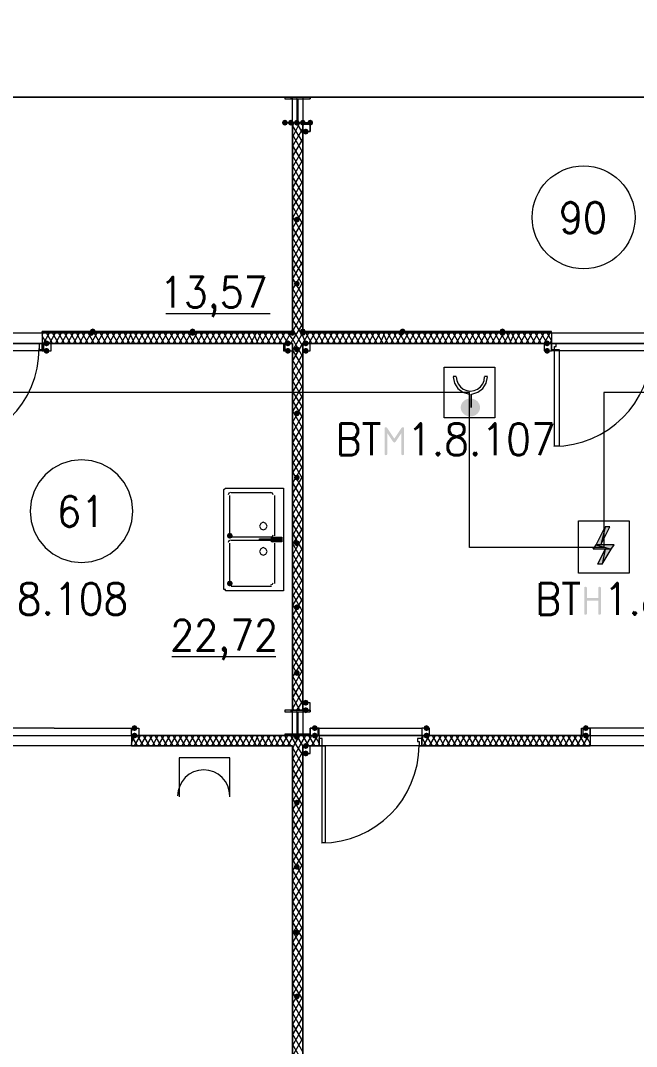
# Model space of a CAD drawing. Header units: millimetres. Extents: x 0 to 420, y 0 to 297.
# Drawn here: x 331.62 to 349.12, y 131.51 to 160.63 of the extents above; entities that cross this region are included whole.
import ezdxf

# ---------------------------------------------------------------- set-up
doc = ezdxf.new("R2010")
doc.units = ezdxf.units.MM
doc.styles.get("Standard").update_dxf_attribs({"font": 'STANDARD'})

msp = doc.modelspace()

# ---------------------------------------------------------------- hatches: boundary and pattern name
for color, points in [(7, [(339.217, 157.734), (339.192129, 157.674204), (339.132333, 157.649333), (339.072538, 157.674204), (339.047667, 157.734), (339.072537, 157.793796), (339.132333, 157.818667), (339.192129, 157.793796)]), (7, [(339.386333, 157.734), (339.361463, 157.674204), (339.301667, 157.649333), (339.241871, 157.674204), (339.217, 157.734), (339.241871, 157.793796), (339.301667, 157.818667), (339.361462, 157.793796)]), (7, [(339.555667, 157.734), (339.530796, 157.674204), (339.471, 157.649333), (339.411204, 157.674204), (339.386333, 157.734), (339.411204, 157.793796), (339.471, 157.818667), (339.530796, 157.793796)]), (7, [(339.725, 157.734), (339.700129, 157.674204), (339.640333, 157.649333), (339.580537, 157.674204), (339.555667, 157.734), (339.580537, 157.793796), (339.640333, 157.818667), (339.700129, 157.793796)]), (7, [(339.936667, 157.734), (339.911796, 157.674204), (339.852, 157.649333), (339.792204, 157.674204), (339.767333, 157.734), (339.792204, 157.793796), (339.852, 157.818667), (339.911796, 157.793796)]), (7, [(339.809667, 157.48), (339.784796, 157.420204), (339.725, 157.395333), (339.665204, 157.420204), (339.640333, 157.48), (339.665204, 157.539796), (339.725, 157.564667), (339.784796, 157.539796)]), (7, [(339.555667, 154.982333), (339.530796, 154.922537), (339.471, 154.897667), (339.411204, 154.922537), (339.386333, 154.982333), (339.411204, 155.042129), (339.471, 155.067), (339.530796, 155.042129)]), (7, [(339.555667, 153.162), (339.530796, 153.102204), (339.471, 153.077333), (339.411204, 153.102204), (339.386333, 153.162), (339.411204, 153.221796), (339.471, 153.246667), (339.530796, 153.221796)]), (254, [(333.713667, 151.765), (333.688796, 151.705204), (333.629, 151.680333), (333.569204, 151.705204), (333.544333, 151.765), (333.569204, 151.824796), (333.629, 151.849667), (333.688796, 151.824796)]), (254, [(333.756, 151.807333), (333.731129, 151.747537), (333.671333, 151.722667), (333.611537, 151.747537), (333.586667, 151.807333), (333.611537, 151.867129), (333.671333, 151.892), (333.731129, 151.867129)]), (254, [(336.592333, 151.807333), (336.567462, 151.747537), (336.507667, 151.722667), (336.447871, 151.747537), (336.423, 151.807333), (336.447871, 151.867129), (336.507667, 151.892), (336.567462, 151.867129)]), (254, [(336.592333, 151.765), (336.567462, 151.705204), (336.507667, 151.680333), (336.447871, 151.705204), (336.423, 151.765), (336.447871, 151.824796), (336.507667, 151.849667), (336.567462, 151.824796)]), (254, [(339.428667, 151.765), (339.403796, 151.705204), (339.344, 151.680333), (339.284204, 151.705204), (339.259333, 151.765), (339.284204, 151.824796), (339.344, 151.849667), (339.403796, 151.824796)]), (254, [(339.725, 151.807333), (339.700129, 151.747537), (339.640333, 151.722667), (339.580537, 151.747537), (339.555667, 151.807333), (339.580537, 151.867129), (339.640333, 151.892), (339.700129, 151.867129)]), (254, [(339.725, 151.807333), (339.700129, 151.747537), (339.640333, 151.722667), (339.580537, 151.747537), (339.555667, 151.807333), (339.580537, 151.867129), (339.640333, 151.892), (339.700129, 151.867129)]), (7, [(339.725, 151.765), (339.700129, 151.705204), (339.640333, 151.680333), (339.580537, 151.705204), (339.555667, 151.765), (339.580537, 151.824796), (339.640333, 151.849667), (339.700129, 151.824796)]), (254, [(342.519, 151.765), (342.494129, 151.705204), (342.434333, 151.680333), (342.374537, 151.705204), (342.349667, 151.765), (342.374537, 151.824796), (342.434333, 151.849667), (342.494129, 151.824796)]), (254, [(342.561333, 151.807333), (342.536462, 151.747537), (342.476667, 151.722667), (342.416871, 151.747537), (342.392, 151.807333), (342.416871, 151.867129), (342.476667, 151.892), (342.536462, 151.867129)]), (254, [(345.397667, 151.807333), (345.372796, 151.747537), (345.313, 151.722667), (345.253204, 151.747537), (345.228333, 151.807333), (345.253204, 151.867129), (345.313, 151.892), (345.372796, 151.867129)]), (254, [(345.397667, 151.765), (345.372796, 151.705204), (345.313, 151.680333), (345.253204, 151.705204), (345.228333, 151.765), (345.253204, 151.824796), (345.313, 151.849667), (345.372796, 151.824796)]), (7, [(332.443667, 151.468667), (332.418796, 151.408871), (332.359, 151.384), (332.299204, 151.408871), (332.274333, 151.468667), (332.299204, 151.528462), (332.359, 151.553333), (332.418796, 151.528463)]), (7, [(339.301667, 151.468667), (339.276796, 151.408871), (339.217, 151.384), (339.157204, 151.408871), (339.132333, 151.468667), (339.157204, 151.528462), (339.217, 151.553333), (339.276796, 151.528463)]), (7, [(339.809667, 151.468667), (339.784796, 151.408871), (339.725, 151.384), (339.665204, 151.408871), (339.640333, 151.468667), (339.665204, 151.528462), (339.725, 151.553333), (339.784796, 151.528463)]), (7, [(346.667667, 151.468667), (346.642796, 151.408871), (346.583, 151.384), (346.523204, 151.408871), (346.498333, 151.468667), (346.523204, 151.528462), (346.583, 151.553333), (346.642796, 151.528463)]), (7, [(332.443667, 151.257), (332.418796, 151.197204), (332.359, 151.172333), (332.299204, 151.197204), (332.274333, 151.257), (332.299204, 151.316796), (332.359, 151.341667), (332.418796, 151.316796)]), (7, [(339.301667, 151.257), (339.276796, 151.197204), (339.217, 151.172333), (339.157204, 151.197204), (339.132333, 151.257), (339.157204, 151.316796), (339.217, 151.341667), (339.276796, 151.316796)]), (7, [(339.555667, 151.299333), (339.530796, 151.239537), (339.471, 151.214667), (339.411204, 151.239537), (339.386333, 151.299333), (339.411204, 151.359129), (339.471, 151.384), (339.530796, 151.359129)]), (7, [(339.809667, 151.257), (339.784796, 151.197204), (339.725, 151.172333), (339.665204, 151.197204), (339.640333, 151.257), (339.665204, 151.316796), (339.725, 151.341667), (339.784796, 151.316796)]), (7, [(346.667667, 151.257), (346.642796, 151.197204), (346.583, 151.172333), (346.523204, 151.197204), (346.498333, 151.257), (346.523204, 151.316796), (346.583, 151.341667), (346.642796, 151.316796)]), (7, [(339.555667, 149.479), (339.530796, 149.419204), (339.471, 149.394333), (339.411204, 149.419204), (339.386333, 149.479), (339.411204, 149.538796), (339.471, 149.563667), (339.530796, 149.538796)]), (7, [(342.480965, 149.089621), (342.510731, 149.079699), (342.520653, 149.049933), (342.520653, 148.333354), (342.510731, 148.303588), (342.480965, 148.293666), (342.4512, 148.303588), (342.441278, 148.333354), (342.441278, 148.918744), (342.278669, 148.675658), (342.242289, 148.651956), (342.204807, 148.675658), (342.0433, 148.918744), (342.0433, 148.333354), (342.033379, 148.303588), (342.003613, 148.293666), (341.973365, 148.303588), (341.963374, 148.333354), (341.963374, 149.049933), (341.973365, 149.079699), (342.003613, 149.089621), (342.03834, 149.069777), (342.242289, 148.763853), (342.447341, 149.071982)]), (7, [(339.555667, 147.658667), (339.530796, 147.598871), (339.471, 147.574), (339.411204, 147.598871), (339.386333, 147.658667), (339.411204, 147.718462), (339.471, 147.743333), (339.530796, 147.718463)]), (7, [(337.650667, 146.007667), (337.625796, 145.947871), (337.566, 145.923), (337.506204, 145.947871), (337.481333, 146.007667), (337.506204, 146.067462), (337.566, 146.092333), (337.625796, 146.067463)]), (7, [(339.555667, 145.796), (339.530796, 145.736204), (339.471, 145.711333), (339.411204, 145.736204), (339.386333, 145.796), (339.411204, 145.855796), (339.471, 145.880667), (339.530796, 145.855796)]), (7, [(337.650667, 144.653), (337.625796, 144.593204), (337.566, 144.568333), (337.506204, 144.593204), (337.481333, 144.653), (337.506204, 144.712796), (337.566, 144.737667), (337.625796, 144.712796)]), (7, [(347.636041, 143.803687), (347.636041, 144.520267), (347.646032, 144.550032), (347.67628, 144.559954), (347.706045, 144.550032), (347.715967, 144.520267), (347.715967, 144.241352), (348.034018, 144.241352), (348.034018, 144.520267), (348.04394, 144.550032), (348.073706, 144.559954), (348.103747, 144.550032), (348.113945, 144.520267), (348.113945, 143.803687), (348.103747, 143.773921), (348.073706, 143.763999), (348.04394, 143.773921), (348.034018, 143.803687), (348.034018, 144.161977), (347.715967, 144.161977), (347.715967, 143.803687), (347.706045, 143.773921), (347.67628, 143.763999), (347.646032, 143.773921)]), (7, [(339.555667, 143.975667), (339.530796, 143.915871), (339.471, 143.891), (339.411204, 143.915871), (339.386333, 143.975667), (339.411204, 144.035462), (339.471, 144.060333), (339.530796, 144.035463)]), (7, [(339.555667, 142.113), (339.530796, 142.053204), (339.471, 142.028333), (339.411204, 142.053204), (339.386333, 142.113), (339.411204, 142.172796), (339.471, 142.197667), (339.530796, 142.172796)]), (7, [(339.809667, 141.266333), (339.784796, 141.206537), (339.725, 141.181667), (339.665204, 141.206537), (339.640333, 141.266333), (339.665204, 141.326129), (339.725, 141.351), (339.784796, 141.326129)]), (7, [(339.809667, 141.054667), (339.784796, 140.994871), (339.725, 140.97), (339.665204, 140.994871), (339.640333, 141.054667), (339.665204, 141.114462), (339.725, 141.139333), (339.784796, 141.114463)]), (7, [(334.941333, 140.546667), (334.916462, 140.486871), (334.856667, 140.462), (334.796871, 140.486871), (334.772, 140.546667), (334.796871, 140.606462), (334.856667, 140.631333), (334.916462, 140.606463)]), (7, [(334.941333, 140.335), (334.916462, 140.275204), (334.856667, 140.250333), (334.796871, 140.275204), (334.772, 140.335), (334.796871, 140.394796), (334.856667, 140.419667), (334.916462, 140.394796)]), (7, [(340.063667, 140.546667), (340.038796, 140.486871), (339.979, 140.462), (339.919204, 140.486871), (339.894333, 140.546667), (339.919204, 140.606462), (339.979, 140.631333), (340.038796, 140.606463)]), (7, [(340.063667, 140.335), (340.038796, 140.275204), (339.979, 140.250333), (339.919204, 140.275204), (339.894333, 140.335), (339.919204, 140.394796), (339.979, 140.419667), (340.038796, 140.394796)]), (7, [(343.238667, 140.546667), (343.213796, 140.486871), (343.154, 140.462), (343.094204, 140.486871), (343.069333, 140.546667), (343.094204, 140.606462), (343.154, 140.631333), (343.213796, 140.606463)]), (7, [(343.238667, 140.335), (343.213796, 140.275204), (343.154, 140.250333), (343.094204, 140.275204), (343.069333, 140.335), (343.094204, 140.394796), (343.154, 140.419667), (343.213796, 140.394796)]), (7, [(347.768333, 140.546667), (347.743462, 140.486871), (347.683667, 140.462), (347.623871, 140.486871), (347.599, 140.546667), (347.623871, 140.606462), (347.683667, 140.631333), (347.743462, 140.606463)]), (7, [(347.768333, 140.335), (347.743462, 140.275204), (347.683667, 140.250333), (347.623871, 140.275204), (347.599, 140.335), (347.623871, 140.394796), (347.683667, 140.419667), (347.743462, 140.394796)]), (7, [(339.555667, 140.292667), (339.530796, 140.232871), (339.471, 140.208), (339.411204, 140.232871), (339.386333, 140.292667), (339.411204, 140.352462), (339.471, 140.377333), (339.530796, 140.352463)]), (7, [(339.809667, 140.038667), (339.784796, 139.978871), (339.725, 139.954), (339.665204, 139.978871), (339.640333, 140.038667), (339.665204, 140.098462), (339.725, 140.123333), (339.784796, 140.098463)]), (7, [(339.809667, 139.827), (339.784796, 139.767204), (339.725, 139.742333), (339.665204, 139.767204), (339.640333, 139.827), (339.665204, 139.886796), (339.725, 139.911667), (339.784796, 139.886796)]), (7, [(339.555667, 138.43), (339.530796, 138.370204), (339.471, 138.345333), (339.411204, 138.370204), (339.386333, 138.43), (339.411204, 138.489796), (339.471, 138.514667), (339.530796, 138.489796)]), (7, [(339.555667, 136.609667), (339.530796, 136.549871), (339.471, 136.525), (339.411204, 136.549871), (339.386333, 136.609667), (339.411204, 136.669462), (339.471, 136.694333), (339.530796, 136.669463)]), (7, [(339.555667, 134.747), (339.530796, 134.687204), (339.471, 134.662333), (339.411204, 134.687204), (339.386333, 134.747), (339.411204, 134.806796), (339.471, 134.831667), (339.530796, 134.806796)]), (7, [(339.555667, 132.926667), (339.530796, 132.866871), (339.471, 132.842), (339.411204, 132.866871), (339.386333, 132.926667), (339.411204, 132.986462), (339.471, 133.011333), (339.530796, 132.986463)])]:
    msp.add_hatch(color=color).paths.add_polyline_path(points, flags=0)
h = msp.add_hatch(color=7)
h.paths.add_polyline_path([(339.344, 151.807333), (332.232, 151.807333), (339.344, 151.765)], flags=0)
h.paths.add_polyline_path([(332.232, 151.807333), (339.344, 151.765), (332.232, 151.765)], flags=0)
h = msp.add_hatch(color=7)
h.paths.add_polyline_path([(346.71, 151.807333), (339.640333, 151.807333), (346.71, 151.765)], flags=0)
h.paths.add_polyline_path([(339.640333, 151.807333), (346.71, 151.765), (339.640333, 151.765)], flags=0)
h = msp.add_hatch(color=1)
edge = h.paths.add_edge_path(flags=0)
edge.add_ellipse((344.402834, 149.648333), major_axis=(0.275167, 0), ratio=0.923077, start_angle=0, end_angle=360)
h = msp.add_hatch(color=1)
h.paths.add_polyline_path([(348.361, 146.261666), (348.234, 146.261666), (348.107, 145.753666)], flags=0)
h.paths.add_polyline_path([(348.234, 146.261666), (348.107, 145.753666), (347.98, 145.753666)], flags=0)
h = msp.add_hatch(color=1)
h.paths.add_polyline_path([(348.488, 145.753666), (347.98, 145.753666), (348.403334, 145.626666)], flags=0)
h.paths.add_polyline_path([(347.98, 145.753666), (348.403334, 145.626666), (347.895334, 145.626666)], flags=0)
h = msp.add_hatch(color=1)
h.paths.add_polyline_path([(348.403334, 145.626666), (348.234, 145.626666), (348.149334, 145.203333)], flags=0)
h.paths.add_polyline_path([(348.234, 145.626666), (348.149334, 145.203333), (348.022334, 145.203333)], flags=0)

# ---------------------------------------------------------------- linework, layer by layer
at = {"color": 8, "lineweight": 0}
msp.add_lwpolyline([(252.179667, 158.453667), (373.634, 158.453667), (373.634, 169.291), (252.179667, 169.291)], close=True, dxfattribs=at)
at = {"color": 1, "lineweight": 0}
for points in [[(278.595667, 123.232333), (368.596334, 123.232333), (368.596334, 124.375333), (370.205, 124.375333), (370.924667, 124.375333), (370.924667, 108.458), (377.952, 108.458), (377.952, 160.739666), (380.195667, 160.739666), (380.195667, 163.872333), (365.294334, 163.872333), (365.294334, 145.668999), (361.992334, 145.668999), (361.992334, 149.351999), (361.992334, 150.071666), (361.272667, 150.071666), (348.191667, 150.071666), (348.191667, 146.430999), (348.191667, 145.668999), (344.381667, 145.668999), (344.381667, 149.351999), (344.381667, 150.071666), (330.792667, 150.071666)], [(343.916, 150.537333), (344.000667, 150.537333)], [(343.916, 150.517614), (343.950156, 150.336771), (344.045101, 150.185964), (344.187838, 150.079273), (344.365369, 150.030781)], [(344.000671, 150.517826), (344.014236, 150.41257), (344.054006, 150.316049), (344.117263, 150.232998), (344.201289, 150.168152), (344.299337, 150.127528), (344.402838, 150.113987), (344.506339, 150.127528), (344.604387, 150.168152), (344.688413, 150.232998), (344.75167, 150.316049), (344.79144, 150.41257), (344.805005, 150.517826)], [(344.440277, 150.030776), (344.617826, 150.079269), (344.760561, 150.18596), (344.855496, 150.336767), (344.889646, 150.51761)], [(344.805, 150.537333), (344.889667, 150.537333)], [(344.381667, 150.029333), (344.381667, 149.648333)], [(344.424, 150.029333), (344.424, 149.648333)]]:
    msp.add_lwpolyline(points, dxfattribs=at)
at = {"color": 171, "lineweight": 0}
for points in [[(322.241333, 158.453667), (322.241333, 151.765), (339.344, 151.765), (339.344, 158.453667)], [(356.743, 151.765), (356.743, 158.453667), (339.640333, 158.453667), (339.640333, 151.765)]]:
    msp.add_lwpolyline(points, close=True, dxfattribs=at)
at = {"color": 7, "lineweight": 0}
for points in [[(339.132333, 158.453667), (339.132333, 158.411333)], [(339.301667, 158.453667), (339.301667, 158.411333)], [(339.471, 158.453667), (339.471, 157.734)], [(339.640333, 158.453667), (339.640333, 158.411333)], [(339.852, 158.453667), (339.852, 158.411333)], [(339.344, 157.607), (339.386333, 157.734)], [(339.344, 157.310667), (339.555667, 157.734)], [(339.344, 157.734), (339.344, 151.765)], [(339.640333, 151.765), (339.640333, 157.734), (339.344, 157.734)], [(339.640333, 157.183667), (339.344, 157.649333)], [(339.640333, 157.437667), (339.471, 157.734)], [(339.725, 157.734), (339.725, 157.691667)], [(339.344, 157.056667), (339.640333, 157.564667)], [(339.640333, 156.887333), (339.344, 157.395333)], [(339.344, 156.760333), (339.640333, 157.268333)], [(339.640333, 156.591), (339.344, 157.099)], [(339.344, 156.464), (339.640333, 156.972)], [(339.640333, 156.294667), (339.344, 156.802667)], [(339.344, 156.167667), (339.640333, 156.675667)], [(339.640333, 155.998333), (339.344, 156.506333)], [(339.344, 155.871333), (339.640333, 156.379333)], [(339.640333, 155.702), (339.344, 156.21)], [(339.344, 155.575), (339.640333, 156.083)], [(339.640333, 155.448), (339.344, 155.913667)], [(339.344, 155.321), (339.640333, 155.786667)], [(339.640333, 155.151667), (339.344, 155.659667)], [(339.344, 155.024667), (339.640333, 155.532667)], [(339.640333, 154.855333), (339.344, 155.363333)], [(339.344, 154.728333), (339.640333, 155.236333)], [(339.640333, 154.559), (339.344, 155.067)], [(339.344, 154.432), (339.640333, 154.94)], [(339.640333, 154.262667), (339.344, 154.770667)], [(339.344, 154.135667), (339.640333, 154.643667)], [(339.640333, 153.966333), (339.344, 154.474333)], [(339.344, 153.839333), (339.640333, 154.347333)], [(339.640333, 153.67), (339.344, 154.178)], [(339.344, 153.543), (339.640333, 154.051)], [(339.640333, 153.416), (339.344, 153.881667)], [(339.344, 153.289), (339.640333, 153.797)], [(339.640333, 153.119667), (339.344, 153.627667)], [(339.344, 152.992667), (339.640333, 153.500667)], [(339.640333, 152.823333), (339.344, 153.331333)], [(339.344, 152.696333), (339.640333, 153.204333)], [(339.640333, 152.527), (339.344, 153.035)], [(339.344, 152.4), (339.640333, 152.908)], [(339.640333, 152.230667), (339.344, 152.738667)], [(339.344, 152.103667), (339.640333, 152.611667)], [(339.640333, 151.934333), (339.344, 152.442333)], [(335.745667, 152.315333), (338.709, 152.315333)], [(339.344, 151.807333), (339.640333, 152.315333)], [(339.640333, 151.680333), (339.344, 152.146)], [(339.344, 151.765), (332.232, 151.765), (339.344, 151.807333), (332.232, 151.807333)], [(332.232, 151.722667), (332.274333, 151.765)], [(332.232, 151.765), (332.232, 151.468667)], [(332.232, 151.765), (332.232, 151.468667)], [(339.344, 151.765), (332.232, 151.765)], [(332.274333, 151.468667), (332.443667, 151.765)], [(332.528333, 151.468667), (332.359, 151.765)], [(332.443667, 151.468667), (332.613, 151.765)], [(332.697667, 151.468667), (332.528333, 151.765)], [(332.613, 151.468667), (332.782333, 151.765)], [(332.867, 151.468667), (332.697667, 151.765)], [(332.782333, 151.468667), (332.951667, 151.765)], [(333.036333, 151.468667), (332.867, 151.765)], [(332.951667, 151.468667), (333.121, 151.765)], [(333.205667, 151.468667), (333.036333, 151.765)], [(333.121, 151.468667), (333.290333, 151.765)], [(333.375, 151.468667), (333.205667, 151.765)], [(333.290333, 151.468667), (333.459667, 151.765)], [(333.544333, 151.468667), (333.375, 151.765)], [(333.459667, 151.468667), (333.629, 151.765)], [(333.713667, 151.468667), (333.544333, 151.765)], [(333.629, 151.468667), (333.798333, 151.765)], [(333.883, 151.468667), (333.713667, 151.765)], [(333.798333, 151.468667), (333.967667, 151.765)], [(334.052333, 151.468667), (333.883, 151.765)], [(333.967667, 151.468667), (334.137, 151.765)], [(334.221667, 151.468667), (334.052333, 151.765)], [(334.137, 151.468667), (334.306333, 151.765)], [(334.391, 151.468667), (334.221667, 151.765)], [(334.306333, 151.468667), (334.475667, 151.765)], [(334.560333, 151.468667), (334.391, 151.765)], [(334.475667, 151.468667), (334.645, 151.765)], [(334.729667, 151.468667), (334.560333, 151.765)], [(334.645, 151.468667), (334.772, 151.765)], [(334.856667, 151.468667), (334.729667, 151.765)], [(334.772, 151.468667), (334.941333, 151.765)], [(335.026, 151.468667), (334.856667, 151.765)], [(334.941333, 151.468667), (335.110667, 151.765)], [(335.195333, 151.468667), (335.026, 151.765)], [(335.110667, 151.468667), (335.28, 151.765)], [(335.364667, 151.468667), (335.195333, 151.765)], [(335.28, 151.468667), (335.449333, 151.765)], [(335.534, 151.468667), (335.364667, 151.765)], [(335.449333, 151.468667), (335.618667, 151.765)], [(335.703333, 151.468667), (335.534, 151.765)], [(335.618667, 151.468667), (335.788, 151.765)], [(335.872667, 151.468667), (335.703333, 151.765)], [(335.788, 151.468667), (335.957333, 151.765)], [(336.042, 151.468667), (335.872667, 151.765)], [(335.957333, 151.468667), (336.126667, 151.765)], [(336.211333, 151.468667), (336.042, 151.765)], [(336.126667, 151.468667), (336.296, 151.765)], [(336.380667, 151.468667), (336.211333, 151.765)], [(336.296, 151.468667), (336.465333, 151.765)], [(336.55, 151.468667), (336.380667, 151.765)], [(336.465333, 151.468667), (336.634667, 151.765)], [(336.719333, 151.468667), (336.55, 151.765)], [(336.634667, 151.468667), (336.804, 151.765)], [(336.888667, 151.468667), (336.719333, 151.765)], [(336.804, 151.468667), (336.973333, 151.765)], [(337.058, 151.468667), (336.888667, 151.765)], [(336.973333, 151.468667), (337.142667, 151.765)], [(337.227333, 151.468667), (337.058, 151.765)], [(337.142667, 151.468667), (337.312, 151.765)], [(337.396667, 151.468667), (337.227333, 151.765)], [(337.312, 151.468667), (337.481333, 151.765)], [(337.566, 151.468667), (337.396667, 151.765)], [(337.481333, 151.468667), (337.650667, 151.765)], [(337.735333, 151.468667), (337.566, 151.765)], [(337.650667, 151.468667), (337.82, 151.765)], [(337.904667, 151.468667), (337.735333, 151.765)], [(337.82, 151.468667), (337.989333, 151.765)], [(338.074, 151.468667), (337.904667, 151.765)], [(337.989333, 151.468667), (338.158667, 151.765)], [(338.243333, 151.468667), (338.074, 151.765)], [(338.158667, 151.468667), (338.328, 151.765)], [(338.370333, 151.468667), (338.243333, 151.765)], [(338.328, 151.468667), (338.455, 151.765)], [(338.539667, 151.468667), (338.370333, 151.765)], [(338.455, 151.468667), (338.624333, 151.765)], [(338.709, 151.468667), (338.539667, 151.765)], [(338.624333, 151.468667), (338.793667, 151.765)], [(338.878333, 151.468667), (338.709, 151.765)], [(338.793667, 151.468667), (338.963, 151.765)], [(339.047667, 151.468667), (338.878333, 151.765)], [(338.963, 151.468667), (339.132333, 151.765)], [(339.217, 151.468667), (339.047667, 151.765)], [(339.132333, 151.468667), (339.301667, 151.765)], [(339.344, 151.595667), (339.217, 151.765)], [(339.344, 151.553333), (339.640333, 152.019)], [(339.640333, 151.384), (339.344, 151.892)], [(339.344, 151.257), (339.640333, 151.765)], [(346.71, 151.807333), (339.640333, 151.807333), (346.71, 151.807333), (339.640333, 151.765)], [(339.640333, 151.468667), (339.809667, 151.765)], [(346.71, 151.765), (339.640333, 151.765)], [(339.894333, 151.468667), (339.725, 151.765)], [(339.809667, 151.468667), (339.979, 151.765)], [(340.063667, 151.468667), (339.894333, 151.765)], [(339.979, 151.468667), (340.148333, 151.765)], [(340.233, 151.468667), (340.063667, 151.765)], [(340.148333, 151.468667), (340.317667, 151.765)], [(340.402333, 151.468667), (340.233, 151.765)], [(340.317667, 151.468667), (340.487, 151.765)], [(340.571667, 151.468667), (340.402333, 151.765)], [(340.487, 151.468667), (340.656333, 151.765)], [(340.741, 151.468667), (340.571667, 151.765)], [(340.656333, 151.468667), (340.825667, 151.765)], [(340.910333, 151.468667), (340.741, 151.765)], [(340.825667, 151.468667), (340.995, 151.765)], [(341.079667, 151.468667), (340.910333, 151.765)], [(340.995, 151.468667), (341.164333, 151.765)], [(341.249, 151.468667), (341.079667, 151.765)], [(341.164333, 151.468667), (341.333667, 151.765)], [(341.418333, 151.468667), (341.249, 151.765)], [(341.333667, 151.468667), (341.503, 151.765)], [(341.587667, 151.468667), (341.418333, 151.765)], [(341.503, 151.468667), (341.672333, 151.765)], [(341.757, 151.468667), (341.587667, 151.765)], [(341.672333, 151.468667), (341.841667, 151.765)], [(341.926333, 151.468667), (341.757, 151.765)], [(341.841667, 151.468667), (341.968667, 151.765)], [(342.053333, 151.468667), (341.926333, 151.765)], [(341.968667, 151.468667), (342.138, 151.765)], [(342.222667, 151.468667), (342.053333, 151.765)], [(342.138, 151.468667), (342.307333, 151.765)], [(342.392, 151.468667), (342.222667, 151.765)], [(342.307333, 151.468667), (342.476667, 151.765)], [(342.561333, 151.468667), (342.392, 151.765)], [(342.476667, 151.468667), (342.646, 151.765)], [(342.730667, 151.468667), (342.561333, 151.765)], [(342.646, 151.468667), (342.815333, 151.765)], [(342.9, 151.468667), (342.730667, 151.765)], [(342.815333, 151.468667), (342.984667, 151.765)], [(343.069333, 151.468667), (342.9, 151.765)], [(342.984667, 151.468667), (343.154, 151.765)], [(343.238667, 151.468667), (343.069333, 151.765)], [(343.154, 151.468667), (343.323333, 151.765)], [(343.408, 151.468667), (343.238667, 151.765)], [(343.323333, 151.468667), (343.492667, 151.765)], [(343.577333, 151.468667), (343.408, 151.765)], [(343.492667, 151.468667), (343.662, 151.765)], [(343.746667, 151.468667), (343.577333, 151.765)], [(343.662, 151.468667), (343.831333, 151.765)], [(343.916, 151.468667), (343.746667, 151.765)], [(343.831333, 151.468667), (344.000667, 151.765)], [(344.085333, 151.468667), (343.916, 151.765)], [(344.000667, 151.468667), (344.17, 151.765)], [(344.254667, 151.468667), (344.085333, 151.765)], [(344.17, 151.468667), (344.339333, 151.765)], [(344.424, 151.468667), (344.254667, 151.765)], [(344.339333, 151.468667), (344.508667, 151.765)], [(344.593333, 151.468667), (344.424, 151.765)], [(344.508667, 151.468667), (344.678, 151.765)], [(344.762667, 151.468667), (344.593333, 151.765)], [(344.678, 151.468667), (344.847333, 151.765)], [(344.932, 151.468667), (344.762667, 151.765)], [(344.847333, 151.468667), (345.016667, 151.765)], [(345.101333, 151.468667), (344.932, 151.765)], [(345.016667, 151.468667), (345.186, 151.765)], [(345.270667, 151.468667), (345.101333, 151.765)], [(345.186, 151.468667), (345.355333, 151.765)], [(345.44, 151.468667), (345.270667, 151.765)], [(345.355333, 151.468667), (345.524667, 151.765)], [(345.567, 151.468667), (345.44, 151.765)], [(345.524667, 151.468667), (345.651667, 151.765)], [(345.736333, 151.468667), (345.567, 151.765)], [(345.651667, 151.468667), (345.821, 151.765)], [(345.905667, 151.468667), (345.736333, 151.765)], [(345.821, 151.468667), (345.990333, 151.765)], [(346.075, 151.468667), (345.905667, 151.765)], [(345.990333, 151.468667), (346.159667, 151.765)], [(346.244333, 151.468667), (346.075, 151.765)], [(346.159667, 151.468667), (346.329, 151.765)], [(346.413667, 151.468667), (346.244333, 151.765)], [(346.329, 151.468667), (346.498333, 151.765)], [(346.583, 151.468667), (346.413667, 151.765)], [(346.498333, 151.468667), (346.667667, 151.765)], [(346.71, 151.553333), (346.583, 151.765)], [(346.71, 151.765), (346.71, 151.468667)], [(346.71, 151.765), (346.71, 151.468667)], [(330.792667, 151.468667), (332.232, 151.468667), (332.232, 151.384)], [(332.359, 151.468667), (332.232, 151.680333)], [(332.232, 151.468667), (339.344, 151.468667)], [(339.301667, 151.468667), (339.344, 151.553333)], [(339.640333, 151.087667), (339.344, 151.595667)], [(339.344, 150.960667), (339.640333, 151.468667)], [(339.344, 151.468667), (339.344, 141.054667), (339.640333, 141.054667), (339.640333, 151.468667)], [(339.725, 151.468667), (339.640333, 151.680333)], [(339.640333, 151.468667), (346.71, 151.468667)], [(346.667667, 151.468667), (346.71, 151.553333)], [(346.71, 151.384), (346.71, 151.468667), (348.191667, 151.468667)], [(348.191667, 151.468667), (349.631, 151.468667), (349.631, 151.384)], [(329.3745, 148.547667), (329.658009, 148.561982), (329.933327, 148.604), (330.199061, 148.672326), (330.453818, 148.765568), (330.696204, 148.88233), (330.924824, 149.021219), (331.138286, 149.180842), (331.335195, 149.359805), (331.514158, 149.556714), (331.673781, 149.770176), (331.81267, 149.998796), (331.929432, 150.241182), (332.022674, 150.495939), (332.091, 150.761673), (332.133018, 151.036991), (332.147333, 151.3205)], [(332.232, 151.384), (332.232, 151.257), (330.792667, 151.257)], [(339.640333, 150.791333), (339.344, 151.299333)], [(339.344, 150.664333), (339.640333, 151.172333)], [(348.191667, 151.257), (346.71, 151.257), (346.71, 151.384)], [(346.7735, 148.547667), (347.057009, 148.561982), (347.332327, 148.604), (347.598061, 148.672326), (347.852818, 148.765568), (348.095204, 148.88233), (348.323824, 149.021219), (348.537286, 149.180842), (348.734195, 149.359805), (348.913158, 149.556714), (349.072781, 149.770176), (349.21167, 149.998796), (349.328432, 150.241182), (349.421674, 150.495939), (349.49, 150.761673), (349.532018, 151.036991), (349.546333, 151.3205)], [(349.631, 151.384), (349.631, 151.257), (348.191667, 151.257)], [(339.640333, 150.495), (339.344, 151.003)], [(339.344, 150.368), (339.640333, 150.876)], [(339.640333, 150.198667), (339.344, 150.706667)], [(339.344, 150.071667), (339.640333, 150.579667)], [(343.662, 150.791333), (345.101334, 150.791333)], [(339.640333, 149.902333), (339.344, 150.410333)], [(339.344, 149.775333), (339.640333, 150.283333)], [(339.640333, 149.648333), (339.344, 150.114)], [(339.344, 149.521333), (339.640333, 149.987)], [(339.640333, 149.352), (339.344, 149.86)], [(339.344, 149.225), (339.640333, 149.733)], [(339.640333, 149.055667), (339.344, 149.563667)], [(339.344, 148.928667), (339.640333, 149.436667)], [(339.640333, 148.759333), (339.344, 149.267333)], [(339.344, 148.632333), (339.640333, 149.140333)], [(339.640333, 148.463), (339.344, 148.971)], [(339.344, 148.336), (339.640333, 148.844)], [(339.640333, 148.166667), (339.344, 148.674667)], [(339.344, 148.039667), (339.640333, 148.547667)], [(339.640333, 147.912667), (339.344, 148.378333)], [(339.344, 147.785667), (339.640333, 148.251333)], [(334.814333, 146.706167), (334.784661, 147.00051), (334.699561, 147.274662), (334.564905, 147.522749), (334.386566, 147.738899), (334.170416, 147.917238), (333.922329, 148.051894), (333.648177, 148.136995), (333.353833, 148.166667), (333.05949, 148.136995), (332.785338, 148.051894), (332.537251, 147.917238), (332.321101, 147.738899), (332.142762, 147.522749), (332.008106, 147.274662), (331.923005, 147.00051), (331.893333, 146.706167)], [(339.640333, 147.616333), (339.344, 148.124333)], [(339.344, 147.489333), (339.640333, 147.997333)], [(339.640333, 147.32), (339.344, 147.828)], [(339.344, 147.193), (339.640333, 147.701)], [(339.640333, 147.023667), (339.344, 147.531667)], [(339.344, 146.896667), (339.640333, 147.404667)], [(337.587167, 147.235333), (337.542272, 147.216728), (337.523667, 147.171833)], [(337.566, 146.007667), (337.566, 147.150667)], [(337.608333, 147.235333), (338.751333, 147.235333)], [(338.793667, 147.171833), (338.775061, 147.216728), (338.730167, 147.235333)], [(338.836, 147.150667), (338.836, 146.007667)], [(339.640333, 146.727333), (339.344, 147.235333)], [(339.344, 146.600333), (339.640333, 147.108333)], [(339.640333, 146.431), (339.344, 146.939)], [(339.344, 146.304), (339.640333, 146.812)], [(331.893333, 146.706167), (331.923005, 146.411823), (332.008106, 146.137671), (332.142762, 145.889584), (332.321101, 145.673434), (332.537251, 145.495095), (332.785338, 145.360439), (333.05949, 145.275339), (333.353833, 145.245667), (333.648177, 145.275339), (333.922329, 145.360439), (334.170416, 145.495095), (334.386566, 145.673434), (334.564905, 145.889584), (334.699561, 146.137671), (334.784661, 146.411823), (334.814333, 146.706167)], [(339.640333, 146.134667), (339.344, 146.642667)], [(339.344, 146.007667), (339.640333, 146.515667)], [(339.640333, 145.880667), (339.344, 146.346333)], [(339.344, 145.753667), (339.640333, 146.219333)], [(347.472, 146.430999), (348.911334, 146.430999)], [(337.523667, 146.028833), (337.542272, 145.983939), (337.587167, 145.965333)], [(338.751333, 145.965333), (337.608333, 145.965333)], [(338.730167, 145.965333), (338.775061, 145.983939), (338.793667, 146.028833)], [(339.640333, 145.584333), (339.344, 146.092333)], [(339.344, 145.457333), (339.640333, 145.965333)], [(337.587167, 145.880667), (337.542272, 145.862061), (337.523667, 145.817167)], [(337.566, 144.653), (337.566, 145.796)], [(337.608333, 145.880667), (338.751333, 145.880667)], [(338.793667, 145.817167), (338.775061, 145.862061), (338.730167, 145.880667)], [(338.836, 145.796), (338.836, 144.653)], [(339.640333, 145.288), (339.344, 145.796)], [(339.344, 145.161), (339.640333, 145.669)], [(339.640333, 144.991667), (339.344, 145.499667)], [(339.344, 144.864667), (339.640333, 145.372667)], [(339.640333, 144.695333), (339.344, 145.203333)], [(339.344, 144.568333), (339.640333, 145.076333)], [(339.640333, 144.399), (339.344, 144.907)], [(339.344, 144.272), (339.640333, 144.78)], [(337.523667, 144.674167), (337.542272, 144.629272), (337.587167, 144.610667)], [(338.751333, 144.568333), (337.608333, 144.568333)], [(338.730167, 144.610667), (338.775061, 144.629272), (338.793667, 144.674167)], [(339.640333, 144.145), (339.344, 144.610667)], [(339.344, 144.018), (339.640333, 144.483667)], [(339.640333, 143.848667), (339.344, 144.356667)], [(339.344, 143.721667), (339.640333, 144.229667)], [(339.640333, 143.552333), (339.344, 144.060333)], [(339.344, 143.425333), (339.640333, 143.933333)], [(339.640333, 143.256), (339.344, 143.764)], [(339.344, 143.129), (339.640333, 143.637)], [(339.640333, 142.959667), (339.344, 143.467667)], [(339.344, 142.832667), (339.640333, 143.340667)], [(339.640333, 142.663333), (339.344, 143.171333)], [(339.344, 142.536333), (339.640333, 143.044333)], [(339.640333, 142.367), (339.344, 142.875)], [(339.344, 142.24), (339.640333, 142.748)], [(335.915, 142.578667), (338.878333, 142.578667)], [(339.640333, 142.113), (339.344, 142.578667)], [(339.344, 141.986), (339.640333, 142.451667)], [(339.640333, 141.816667), (339.344, 142.324667)], [(339.344, 141.689667), (339.640333, 142.197667)], [(339.640333, 141.520333), (339.344, 142.028333)], [(339.344, 141.393333), (339.640333, 141.901333)], [(339.640333, 141.224), (339.344, 141.732)], [(339.344, 141.097), (339.640333, 141.605)], [(339.555667, 141.054667), (339.344, 141.435667)], [(339.471, 141.054667), (339.640333, 141.308667)], [(339.132333, 141.054667), (339.132333, 141.012333)], [(339.301667, 141.054667), (339.301667, 141.012333)], [(339.386333, 141.054667), (339.344, 141.139333)], [(339.471, 141.054667), (339.471, 140.335)], [(339.640333, 141.054667), (339.640333, 141.012333)], [(339.852, 141.054667), (339.852, 141.012333)], [(332.570667, 140.546667), (330.411667, 140.546667), (330.411667, 140.462)], [(330.411667, 140.462), (330.411667, 140.335), (332.570667, 140.335)], [(332.570667, 140.546667), (334.772, 140.546667), (334.983667, 140.546667), (334.983667, 140.335), (334.772, 140.335), (334.772, 140.546667), (334.983667, 140.546667), (334.983667, 140.335), (334.772, 140.335), (334.772, 140.546667), (334.772, 140.462)], [(332.570667, 140.335), (334.772, 140.335), (334.772, 140.462)], [(340.106, 140.462), (340.106, 140.546667), (341.545333, 140.546667)], [(341.545333, 140.335), (340.106, 140.335), (340.106, 140.462)], [(341.545333, 140.546667), (343.027, 140.546667), (343.027, 140.462)], [(343.027, 140.462), (343.027, 140.335), (341.545333, 140.335)], [(349.969667, 140.546667), (347.810667, 140.546667), (347.810667, 140.462)], [(347.810667, 140.462), (347.810667, 140.335), (349.969667, 140.335)], [(334.772, 140.123333), (334.856667, 140.335)], [(334.941333, 140.038667), (334.772, 140.335)], [(334.772, 140.335), (334.772, 140.038667)], [(334.772, 140.335), (334.772, 140.038667)], [(340.106, 140.335), (334.772, 140.335)], [(334.856667, 140.038667), (335.026, 140.335)], [(335.110667, 140.038667), (334.941333, 140.335)], [(335.026, 140.038667), (335.195333, 140.335)], [(335.28, 140.038667), (335.110667, 140.335)], [(335.195333, 140.038667), (335.364667, 140.335)], [(335.449333, 140.038667), (335.28, 140.335)], [(335.364667, 140.038667), (335.534, 140.335)], [(335.618667, 140.038667), (335.449333, 140.335)], [(335.534, 140.038667), (335.703333, 140.335)], [(335.788, 140.038667), (335.618667, 140.335)], [(335.703333, 140.038667), (335.872667, 140.335)], [(335.957333, 140.038667), (335.788, 140.335)], [(335.872667, 140.038667), (336.042, 140.335)], [(336.126667, 140.038667), (335.957333, 140.335)], [(336.042, 140.038667), (336.211333, 140.335)], [(336.296, 140.038667), (336.126667, 140.335)], [(336.211333, 140.038667), (336.380667, 140.335)], [(336.465333, 140.038667), (336.296, 140.335)], [(336.380667, 140.038667), (336.55, 140.335)], [(336.634667, 140.038667), (336.465333, 140.335)], [(336.55, 140.038667), (336.719333, 140.335)], [(336.804, 140.038667), (336.634667, 140.335)], [(336.719333, 140.038667), (336.888667, 140.335)], [(336.973333, 140.038667), (336.804, 140.335)], [(336.888667, 140.038667), (337.058, 140.335)], [(337.142667, 140.038667), (336.973333, 140.335)], [(337.058, 140.038667), (337.227333, 140.335)], [(337.312, 140.038667), (337.142667, 140.335)], [(337.227333, 140.038667), (337.396667, 140.335)], [(337.481333, 140.038667), (337.312, 140.335)], [(337.396667, 140.038667), (337.566, 140.335)], [(337.650667, 140.038667), (337.481333, 140.335)], [(337.566, 140.038667), (337.735333, 140.335)], [(337.82, 140.038667), (337.650667, 140.335)], [(337.735333, 140.038667), (337.904667, 140.335)], [(337.989333, 140.038667), (337.82, 140.335)], [(337.904667, 140.038667), (338.074, 140.335)], [(338.158667, 140.038667), (337.989333, 140.335)], [(338.074, 140.038667), (338.243333, 140.335)], [(338.328, 140.038667), (338.158667, 140.335)], [(338.243333, 140.038667), (338.370333, 140.335)], [(338.455, 140.038667), (338.328, 140.335)], [(338.370333, 140.038667), (338.539667, 140.335)], [(338.624333, 140.038667), (338.455, 140.335)], [(338.539667, 140.038667), (338.709, 140.335)], [(338.793667, 140.038667), (338.624333, 140.335)], [(338.709, 140.038667), (338.878333, 140.335)], [(338.963, 140.038667), (338.793667, 140.335)], [(338.878333, 140.038667), (339.047667, 140.335)], [(339.132333, 140.038667), (338.963, 140.335)], [(339.047667, 140.038667), (339.217, 140.335)], [(339.132333, 140.377333), (339.132333, 140.335)], [(339.301667, 140.038667), (339.132333, 140.335)], [(339.217, 140.038667), (339.386333, 140.335)], [(339.301667, 140.377333), (339.301667, 140.335)], [(339.471, 140.038667), (339.301667, 140.335)], [(339.386333, 140.038667), (339.555667, 140.335)], [(339.640333, 140.038667), (339.471, 140.335)], [(339.555667, 140.038667), (339.725, 140.335)], [(339.640333, 140.377333), (339.640333, 140.335)], [(339.809667, 140.038667), (339.640333, 140.335)], [(339.725, 140.038667), (339.894333, 140.335)], [(339.979, 140.038667), (339.809667, 140.335)], [(339.852, 140.377333), (339.852, 140.335)], [(339.894333, 140.038667), (340.063667, 140.335)], [(340.106, 140.123333), (339.979, 140.335)], [(340.106, 140.335), (340.106, 140.250333), (340.106, 140.038667)], [(340.106, 140.335), (340.106, 140.250333)], [(343.027, 140.208), (343.069333, 140.335)], [(343.027, 140.335), (343.027, 140.250333), (343.027, 140.038667)], [(343.027, 140.335), (343.027, 140.250333)], [(347.810667, 140.335), (343.027, 140.335)], [(343.154, 140.038667), (343.027, 140.292667)], [(343.069333, 140.038667), (343.238667, 140.335)], [(343.323333, 140.038667), (343.154, 140.335)], [(343.238667, 140.038667), (343.408, 140.335)], [(343.492667, 140.038667), (343.323333, 140.335)], [(343.408, 140.038667), (343.577333, 140.335)], [(343.662, 140.038667), (343.492667, 140.335)], [(343.577333, 140.038667), (343.746667, 140.335)], [(343.831333, 140.038667), (343.662, 140.335)], [(343.746667, 140.038667), (343.916, 140.335)], [(344.000667, 140.038667), (343.831333, 140.335)], [(343.916, 140.038667), (344.085333, 140.335)], [(344.17, 140.038667), (344.000667, 140.335)], [(344.085333, 140.038667), (344.254667, 140.335)], [(344.339333, 140.038667), (344.17, 140.335)], [(344.254667, 140.038667), (344.424, 140.335)], [(344.508667, 140.038667), (344.339333, 140.335)], [(344.424, 140.038667), (344.593333, 140.335)], [(344.678, 140.038667), (344.508667, 140.335)], [(344.593333, 140.038667), (344.762667, 140.335)], [(344.847333, 140.038667), (344.678, 140.335)], [(344.762667, 140.038667), (344.932, 140.335)], [(345.016667, 140.038667), (344.847333, 140.335)], [(344.932, 140.038667), (345.101333, 140.335)], [(345.186, 140.038667), (345.016667, 140.335)], [(345.101333, 140.038667), (345.270667, 140.335)], [(345.355333, 140.038667), (345.186, 140.335)], [(345.270667, 140.038667), (345.44, 140.335)], [(345.524667, 140.038667), (345.355333, 140.335)], [(345.44, 140.038667), (345.567, 140.335)], [(345.651667, 140.038667), (345.524667, 140.335)], [(345.567, 140.038667), (345.736333, 140.335)], [(345.821, 140.038667), (345.651667, 140.335)], [(345.736333, 140.038667), (345.905667, 140.335)], [(345.990333, 140.038667), (345.821, 140.335)], [(345.905667, 140.038667), (346.075, 140.335)], [(346.159667, 140.038667), (345.990333, 140.335)], [(346.075, 140.038667), (346.244333, 140.335)], [(346.329, 140.038667), (346.159667, 140.335)], [(346.244333, 140.038667), (346.413667, 140.335)], [(346.498333, 140.038667), (346.329, 140.335)], [(346.413667, 140.038667), (346.583, 140.335)], [(346.667667, 140.038667), (346.498333, 140.335)], [(346.583, 140.038667), (346.752333, 140.335)], [(346.837, 140.038667), (346.667667, 140.335)], [(346.752333, 140.038667), (346.921667, 140.335)], [(347.006333, 140.038667), (346.837, 140.335)], [(346.921667, 140.038667), (347.091, 140.335)], [(347.175667, 140.038667), (347.006333, 140.335)], [(347.091, 140.038667), (347.260333, 140.335)], [(347.345, 140.038667), (347.175667, 140.335)], [(347.260333, 140.038667), (347.429667, 140.335)], [(347.514333, 140.038667), (347.345, 140.335)], [(347.429667, 140.038667), (347.599, 140.335)], [(347.683667, 140.038667), (347.514333, 140.335)], [(347.599, 140.038667), (347.768333, 140.335)], [(347.810667, 140.123333), (347.683667, 140.335)], [(347.768333, 140.038667), (347.810667, 140.123333)], [(347.810667, 140.335), (347.810667, 140.038667)], [(347.810667, 140.335), (347.810667, 140.038667)], [(334.772, 140.038667), (334.772, 140.081)], [(334.772, 140.038667), (339.344, 140.038667)], [(339.344, 139.954), (339.386333, 140.038667)], [(339.344, 139.657667), (339.555667, 140.038667)], [(339.344, 140.038667), (339.344, 123.655667), (339.640333, 123.655667), (339.640333, 140.038667)], [(339.640333, 139.488333), (339.344, 139.996333)], [(339.344, 139.361333), (339.640333, 139.869333)], [(339.640333, 139.784667), (339.471, 140.038667)], [(339.640333, 140.038667), (340.106, 140.038667)], [(340.063667, 140.038667), (340.106, 140.081)], [(340.1695, 137.287), (340.453009, 137.301316), (340.728327, 137.343334), (340.994061, 137.41166), (341.248818, 137.504901), (341.491204, 137.621663), (341.719824, 137.760552), (341.933286, 137.920176), (342.130195, 138.099139), (342.309158, 138.296048), (342.468781, 138.509509), (342.60767, 138.73813), (342.724432, 138.980515), (342.817674, 139.235272), (342.886, 139.501006), (342.928018, 139.776325), (342.942333, 140.059833)], [(343.027, 140.038667), (347.810667, 140.038667)], [(339.640333, 139.192), (339.344, 139.7)], [(339.344, 139.065), (339.640333, 139.573)], [(339.640333, 138.895667), (339.344, 139.403667)], [(339.344, 138.768667), (339.640333, 139.276667)], [(339.640333, 138.599333), (339.344, 139.107333)], [(339.344, 138.472333), (339.640333, 138.980333)], [(339.640333, 138.345333), (339.344, 138.811)], [(339.344, 138.218333), (339.640333, 138.684)], [(339.640333, 138.049), (339.344, 138.557)], [(339.344, 137.922), (339.640333, 138.43)], [(339.640333, 137.752667), (339.344, 138.260667)], [(339.344, 137.625667), (339.640333, 138.133667)], [(339.640333, 137.456333), (339.344, 137.964333)], [(339.344, 137.329333), (339.640333, 137.837333)], [(339.640333, 137.16), (339.344, 137.668)], [(339.344, 137.033), (339.640333, 137.541)], [(339.640333, 136.863667), (339.344, 137.371667)], [(339.344, 136.736667), (339.640333, 137.244667)], [(339.640333, 136.609667), (339.344, 137.075333)], [(339.344, 136.482667), (339.640333, 136.948333)], [(339.640333, 136.313333), (339.344, 136.821333)], [(339.344, 136.186333), (339.640333, 136.694333)], [(339.640333, 136.017), (339.344, 136.525)], [(339.344, 135.89), (339.640333, 136.398)], [(339.640333, 135.720667), (339.344, 136.228667)], [(339.344, 135.593667), (339.640333, 136.101667)], [(339.640333, 135.424333), (339.344, 135.932333)], [(339.344, 135.297333), (339.640333, 135.805333)], [(339.640333, 135.128), (339.344, 135.636)], [(339.344, 135.001), (339.640333, 135.509)], [(339.640333, 134.831667), (339.344, 135.339667)], [(339.344, 134.704667), (339.640333, 135.212667)], [(339.640333, 134.577667), (339.344, 135.043333)], [(339.344, 134.450667), (339.640333, 134.916333)], [(339.640333, 134.281333), (339.344, 134.789333)], [(339.344, 134.154333), (339.640333, 134.662333)], [(339.640333, 133.985), (339.344, 134.493)], [(339.344, 133.858), (339.640333, 134.366)], [(339.640333, 133.688667), (339.344, 134.196667)], [(339.344, 133.561667), (339.640333, 134.069667)], [(339.640333, 133.392333), (339.344, 133.900333)], [(339.344, 133.265333), (339.640333, 133.773333)], [(339.640333, 133.096), (339.344, 133.604)], [(339.344, 132.969), (339.640333, 133.477)], [(339.640333, 132.842), (339.344, 133.307667)], [(339.344, 132.715), (339.640333, 133.180667)], [(339.640333, 132.545667), (339.344, 133.053667)], [(339.344, 132.418667), (339.640333, 132.926667)], [(339.640333, 132.249333), (339.344, 132.757333)], [(339.344, 132.122333), (339.640333, 132.630333)], [(339.640333, 131.953), (339.344, 132.461)], [(339.344, 131.826), (339.640333, 132.334)], [(339.640333, 131.656667), (339.344, 132.164667)], [(339.344, 131.529667), (339.640333, 132.037667)], [(339.640333, 131.360333), (339.344, 131.868333)], [(339.344, 131.233333), (339.640333, 131.741333)], [(339.640333, 131.064), (339.344, 131.572)]]:
    msp.add_lwpolyline(points, dxfattribs=at)
for points in [[(339.852, 158.453667), (339.132333, 158.453667), (339.132333, 158.411333), (339.471, 158.411333), (339.471, 157.734), (339.132333, 157.734), (339.852, 157.734), (339.513333, 157.734), (339.513333, 158.411333), (339.852, 158.411333)], [(339.852, 157.734), (339.640333, 157.734), (339.640333, 157.48), (339.852, 157.48)], [(339.852, 157.691667), (339.852, 157.48), (339.640333, 157.48), (339.640333, 157.691667)], [(339.344, 151.807333), (332.232, 151.807333), (339.344, 151.765)], [(332.232, 151.807333), (339.344, 151.765), (332.232, 151.765)], [(332.232, 151.765), (332.232, 151.807333), (339.344, 151.807333), (339.344, 151.765), (332.232, 151.765), (339.344, 151.765), (339.344, 151.807333), (332.232, 151.807333)], [(346.71, 151.807333), (339.640333, 151.807333), (346.71, 151.765)], [(339.640333, 151.807333), (346.71, 151.765), (339.640333, 151.765)], [(346.71, 151.807333), (339.640333, 151.807333), (339.640333, 151.765), (346.71, 151.765)], [(346.71, 151.807333), (339.640333, 151.807333), (339.640333, 151.765), (346.71, 151.765)], [(339.344, 140.335), (339.344, 151.468667), (322.241333, 151.468667), (322.241333, 140.335)], [(332.147333, 151.468667), (332.147333, 151.384), (332.147333, 151.299333), (332.232, 151.299333), (332.232, 151.468667)], [(332.486, 151.468667), (332.274333, 151.468667), (332.274333, 151.257), (332.486, 151.257), (332.486, 151.468667), (332.232, 151.468667), (332.232, 151.257), (332.486, 151.257)], [(339.344, 151.468667), (339.132333, 151.468667), (339.132333, 151.257), (339.344, 151.257), (339.344, 151.468667), (339.09, 151.468667), (339.09, 151.257), (339.344, 151.257)], [(339.852, 151.468667), (339.640333, 151.468667), (339.640333, 151.257), (339.852, 151.257), (339.852, 151.468667), (339.640333, 151.468667), (339.640333, 151.257), (339.852, 151.257)], [(339.640333, 151.468667), (339.640333, 140.335), (356.743, 140.335), (356.743, 151.468667)], [(346.71, 151.468667), (346.498333, 151.468667), (346.498333, 151.257), (346.71, 151.257), (346.71, 151.468667), (346.498333, 151.468667), (346.498333, 151.257), (346.71, 151.257)], [(346.71, 151.468667), (346.71, 151.299333), (346.794667, 151.299333), (346.794667, 151.384), (346.837, 151.384), (346.837, 151.468667)], [(346.794667, 148.547667), (346.794667, 151.299333), (346.921667, 151.299333), (346.921667, 148.547667)], [(337.396667, 144.483667), (337.396667, 147.32), (337.439, 147.362333), (337.481333, 147.362333), (339.047667, 147.362333), (339.09, 147.362333), (339.09, 147.32), (339.09, 144.483667), (339.09, 144.441333), (339.047667, 144.441333), (337.481333, 144.441333), (337.439, 144.441333), (337.439, 144.483667)], [(338.624333, 146.282833), (338.59334, 146.357673), (338.5185, 146.388667), (338.44366, 146.357673), (338.412667, 146.282833), (338.44366, 146.207993), (338.5185, 146.177), (338.59334, 146.207993)], [(338.455, 145.880667), (338.412667, 145.880667), (338.412667, 145.923), (338.455, 145.923), (339.005333, 145.923), (339.047667, 145.923), (339.047667, 145.880667), (339.005333, 145.880667)], [(338.751333, 145.965333), (338.878333, 145.965333), (338.878333, 145.923), (338.751333, 145.923)], [(338.878333, 145.838333), (338.878333, 145.880667), (339.005333, 145.880667), (339.047667, 145.880667), (339.047667, 145.923), (339.005333, 145.923), (338.878333, 145.923), (338.878333, 145.965333), (339.047667, 145.965333), (339.047667, 145.838333)], [(338.624333, 145.563167), (338.59334, 145.638007), (338.5185, 145.669), (338.44366, 145.638007), (338.412667, 145.563167), (338.44366, 145.488327), (338.5185, 145.457333), (338.59334, 145.488327)], [(338.751333, 145.838333), (338.751333, 145.880667), (338.878333, 145.880667), (338.878333, 145.838333)], [(339.852, 141.266333), (339.640333, 141.266333), (339.640333, 141.054667), (339.852, 141.054667), (339.852, 141.266333), (339.640333, 141.266333), (339.640333, 141.054667), (339.852, 141.054667)], [(339.852, 141.054667), (339.132333, 141.054667), (339.132333, 141.012333), (339.471, 141.012333), (339.471, 140.377333), (339.132333, 140.377333), (339.132333, 140.335), (339.852, 140.335), (339.852, 140.377333), (339.513333, 140.377333), (339.513333, 141.012333), (339.852, 141.012333)], [(340.106, 140.546667), (339.852, 140.546667), (339.852, 140.335), (340.106, 140.335)], [(340.063667, 140.546667), (340.063667, 140.335), (339.852, 140.335), (339.852, 140.546667)], [(343.238667, 140.546667), (343.027, 140.546667), (343.027, 140.335), (343.238667, 140.335), (343.238667, 140.546667), (343.027, 140.546667), (343.027, 140.335), (343.238667, 140.335)], [(347.556667, 140.546667), (347.810667, 140.546667), (347.810667, 140.335), (347.556667, 140.335)], [(347.599, 140.546667), (347.599, 140.335), (347.810667, 140.335), (347.810667, 140.546667)], [(340.106, 140.250333), (340.106, 140.038667), (340.190667, 140.038667), (340.190667, 140.165667), (340.190667, 140.250333)], [(340.106, 140.038667), (340.106, 140.250333)], [(342.9, 140.250333), (342.9, 140.165667), (342.942333, 140.165667), (342.942333, 140.038667), (343.027, 140.038667), (343.027, 140.250333)], [(343.027, 140.038667), (343.027, 140.250333)], [(322.241333, 105.537), (339.344, 105.537), (339.344, 140.038667), (339.09, 140.038667), (325.924333, 140.038667), (322.241333, 140.038667)], [(339.852, 140.038667), (339.640333, 140.038667), (339.640333, 139.827), (339.852, 139.827), (339.852, 140.038667), (339.640333, 140.038667), (339.640333, 139.827), (339.852, 139.827)], [(339.640333, 140.038667), (339.640333, 105.537), (356.743, 105.537), (356.743, 140.038667), (356.489, 140.038667), (343.323333, 140.038667)], [(340.190667, 137.287), (340.190667, 140.038667), (340.275333, 140.038667), (340.275333, 137.287)]]:
    msp.add_lwpolyline(points, close=True, dxfattribs=at)
at = {"color": 1, "lineweight": 0}
for points in [[(345.101334, 150.791333), (345.101334, 149.351999), (343.662, 149.351999), (343.662, 150.791333)], [(348.911334, 144.949333), (347.472, 144.949333), (347.472, 146.430999), (348.911334, 146.430999)], [(348.234, 146.261666), (348.107, 145.753666), (347.98, 145.753666)], [(348.361, 146.261666), (348.234, 146.261666), (348.107, 145.753666)], [(347.98, 145.753666), (348.403334, 145.626666), (347.895334, 145.626666)], [(348.488, 145.753666), (347.98, 145.753666), (348.403334, 145.626666)], [(348.234, 145.626666), (348.149334, 145.203333), (348.022334, 145.203333)], [(348.403334, 145.626666), (348.234, 145.626666), (348.149334, 145.203333)]]:
    msp.add_lwpolyline(points, close=True, dxfattribs=at)
at = {"color": 6, "lineweight": 0}
for points in [[(337.566, 138.599333), (337.566, 139.7), (336.126667, 139.7), (336.126667, 138.599333)], [(337.566, 138.620712), (337.550909, 138.769982), (337.507716, 138.909009), (337.439399, 139.034815), (337.348936, 139.144423), (337.239303, 139.234855), (337.113479, 139.303136), (336.974441, 139.346288), (336.825167, 139.361333), (336.675892, 139.346288), (336.536854, 139.303136), (336.41103, 139.234855), (336.301397, 139.144423), (336.210934, 139.034815), (336.142617, 138.909009), (336.099424, 138.769982), (336.084333, 138.620712)]]:
    msp.add_lwpolyline(points, dxfattribs=at)
at = {"color": 7, "lineweight": 0}
msp.add_circle((347.620167, 155.045833), 1.4605, dxfattribs=at)

# ---------------------------------------------------------------- texts
at = {"color": 7, "attachment_point": 1}
for s, insert, char_height, width in [('90', (346.921667, 155.473362), 0.872032, 1.06581689), ('13,57', (335.576347, 153.356695), 0.872032, 2.56764978), ('BT', (340.571667, 149.19524), 0.90157, 1.30226778), ('1.8.107', (342.603653, 149.19524), 0.90157, 3.40593111), ('61', (332.65532, 147.133699), 0.872032, 0.872032), ('1.8.108', (330.454007, 144.665568), 0.90157, 3.40593111), ('BT', (346.244326, 144.665568), 0.90157, 1.30226778), ('1.8.106', (348.191667, 144.665568), 0.90157, 3.40593111), ('22,72', (335.87266, 143.620029), 0.872032, 2.76143467)]:
    msp.add_mtext(s, dxfattribs=dict(at, insert=insert, char_height=char_height, width=width))

doc.saveas('drawing.dxf')
